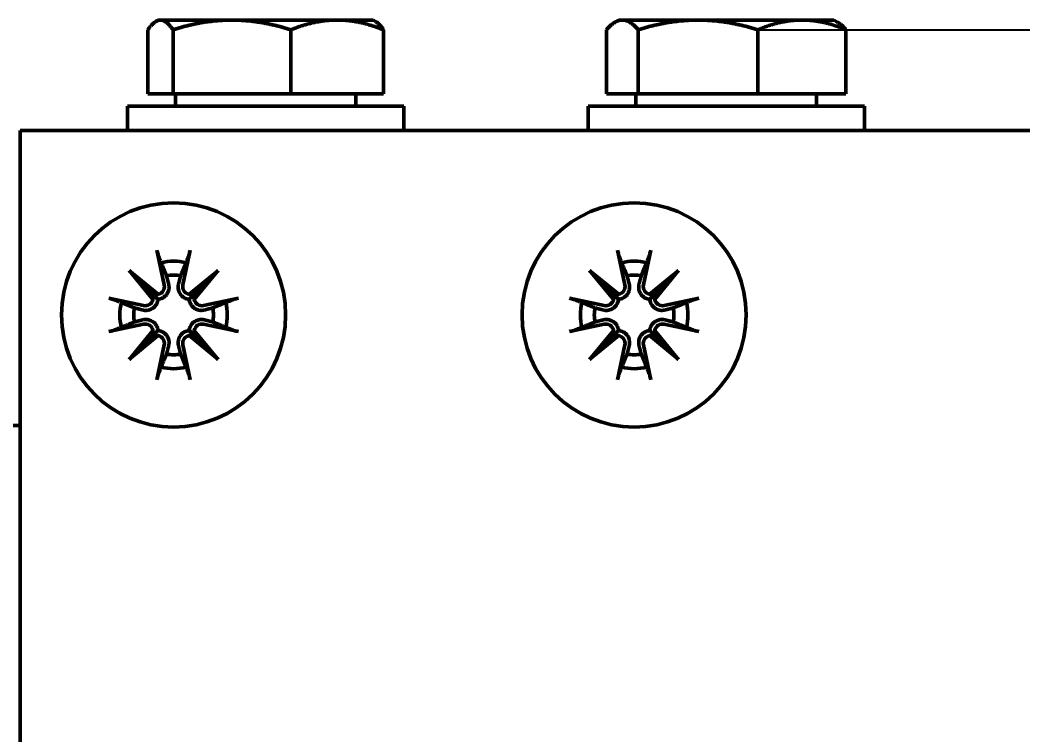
# Model space of a CAD drawing. Header units: millimetres. Extents: x -1492 to 2520, y -1551 to 1782.
# Drawn here: x 483.93 to 516.59, y 1035.84 to 1059.12 of the extents above; entities that cross this region are included whole.
import ezdxf

# ---------------------------------------------------------------- set-up
doc = ezdxf.new("R2010")
doc.units = ezdxf.units.MM
doc.header["$LTSCALE"] = 6
doc.layers.add('Dimension (ISO)', color=7, linetype='Continuous', lineweight=25)
doc.layers.add('Visible (ISO)', color=7, linetype='Continuous', lineweight=50)
doc.styles.add('Note Text (ISO)', font='tahoma.ttf')
doc.dimstyles.new('Default (ISO)', dxfattribs={"dimscale": 6, "dimtxt": 3.5, "dimasz": 2.5, "dimexe": 3.175, "dimexo": 0, "dimgap": 0.762, "dimtad": 1, "dimrnd": 1e-08, "dimzin": 0, "dimtxsty": 'Note Text (ISO)', "dimcen": 0.09, "dimdle": 10, "dimclrd": 256, "dimclre": 256, "dimclrt": 256, "dimazin": 0, "dimtfac": 1.001486, "dimtmove": 0, "dimatfit": 3, "dimfxl": 1, "dimtolj": 1, "dimtzin": 0, "dimlwd": -1, "dimlwe": -1, "dimarcsym": 0})

# ---------------------------------------------------------------- blocks, each defined once
blk = doc.blocks.new('*D16')
at = {"layer": 'Defpoints', "color": 0, "transparency": 16777216}
for p in [(507.958, 1058.807), (549.929, 966.02), (797.647, 966.02)]:
    blk.add_point(p, dxfattribs=at)
at = {"layer": 'Dimension (ISO)', "transparency": 16777216}
for p, q in [((507.958, 1058.807), (816.697, 1058.807)), ((797.647, 1043.807), (797.647, 981.02)), ((549.929, 966.02), (816.697, 966.02))]:
    blk.add_line(p, q, dxfattribs=at)
for points in [[(795.147, 1043.807), (800.147, 1043.807), (797.647, 1058.807)], [(795.147, 981.02), (800.147, 981.02), (797.647, 966.02)]]:
    blk.add_solid(points, dxfattribs=at)
at = {"layer": 'Dimension (ISO)', "transparency": 16777216, "insert": (771.201, 997.936), "char_height": 21, "attachment_point": 1, "rotation": 90, "style": 'Note Text (ISO)'}
blk.add_mtext('\\A1;93', dxfattribs=at)

msp = doc.modelspace()

# ---------------------------------------------------------------- linework, layer by layer
at = {"layer": 'Visible (ISO)'}
for p, q in [((488.429, 1059.12), (488.355, 1059.077)), ((488.501, 1059.12), (488.429, 1059.12)), ((490.828, 1059.12), (488.501, 1059.12)), ((494.256, 1059.12), (490.828, 1059.12)), ((495.429, 1059.12), (494.256, 1059.12)), ((495.429, 1059.12), (495.503, 1059.077)), ((503.429, 1059.12), (503.309, 1059.051)), ((503.544, 1059.12), (503.429, 1059.12)), ((506.009, 1059.12), (503.544, 1059.12)), ((509.393, 1059.12), (506.009, 1059.12)), ((510.429, 1059.12), (509.393, 1059.12)), ((510.429, 1059.12), (510.548, 1059.051)), ((488.092, 1056.72), (488.092, 1058.807)), ((488.91, 1056.72), (488.91, 1058.807)), ((492.747, 1056.72), (492.747, 1058.807)), ((495.765, 1056.72), (495.765, 1058.807)), ((503.03, 1056.72), (503.03, 1058.807)), ((504.059, 1056.72), (504.059, 1058.807)), ((507.958, 1056.72), (507.958, 1058.807)), ((510.828, 1056.72), (510.828, 1058.807)), ((488.91, 1056.72), (488.092, 1056.72)), ((492.747, 1056.72), (488.91, 1056.72)), ((488.989, 1056.72), (488.989, 1056.32)), ((495.765, 1056.72), (492.747, 1056.72)), ((494.869, 1056.72), (494.869, 1056.32)), ((504.059, 1056.72), (503.03, 1056.72)), ((503.989, 1056.72), (503.989, 1056.32)), ((507.958, 1056.72), (504.059, 1056.72)), ((510.828, 1056.72), (507.958, 1056.72)), ((509.869, 1056.72), (509.869, 1056.32)), ((496.429, 1056.32), (487.429, 1056.32)), ((487.429, 1056.32), (487.429, 1055.52)), ((496.429, 1056.32), (496.429, 1055.52)), ((511.429, 1056.32), (502.429, 1056.32)), ((502.429, 1056.32), (502.429, 1055.52)), ((511.429, 1056.32), (511.429, 1055.52)), ((483.929, 1055.52), (549.929, 1055.52)), ((483.929, 966.02), (483.929, 1055.52)), ((488.388, 1051.629), (488.626, 1050.499)), ((489.47, 1051.629), (489.231, 1050.499)), ((503.388, 1051.629), (503.626, 1050.499)), ((504.47, 1051.629), (504.231, 1050.499)), ((487.479, 1050.969), (488.426, 1050.191)), ((487.479, 1050.969), (488.253, 1050.196)), ((488.258, 1050.023), (487.479, 1050.969)), ((489.432, 1050.191), (490.378, 1050.969)), ((490.378, 1050.969), (489.6, 1050.023)), ((490.378, 1050.969), (489.605, 1050.196)), ((502.479, 1050.969), (503.426, 1050.191)), ((502.479, 1050.969), (503.253, 1050.196)), ((503.258, 1050.023), (502.479, 1050.969)), ((504.432, 1050.191), (505.378, 1050.969)), ((505.378, 1050.969), (504.6, 1050.023)), ((505.378, 1050.969), (504.605, 1050.196)), ((488.253, 1050.196), (488.42, 1050.029)), ((489.605, 1050.196), (489.438, 1050.029)), ((503.253, 1050.196), (503.42, 1050.029)), ((504.605, 1050.196), (504.438, 1050.029)), ((486.82, 1050.061), (487.95, 1049.822)), ((491.038, 1050.061), (489.908, 1049.822)), ((501.82, 1050.061), (502.95, 1049.822)), ((506.038, 1050.061), (504.908, 1049.822)), ((486.82, 1048.978), (487.95, 1049.217)), ((491.038, 1048.978), (489.908, 1049.217)), ((501.82, 1048.978), (502.95, 1049.217)), ((506.038, 1048.978), (504.908, 1049.217)), ((487.479, 1048.07), (488.258, 1049.017)), ((488.426, 1048.849), (487.479, 1048.07)), ((487.479, 1048.07), (488.253, 1048.844)), ((488.253, 1048.844), (488.42, 1049.011)), ((490.378, 1048.07), (489.432, 1048.849)), ((489.605, 1048.844), (489.438, 1049.011)), ((489.6, 1049.017), (490.378, 1048.07)), ((490.378, 1048.07), (489.605, 1048.844)), ((502.479, 1048.07), (503.258, 1049.017)), ((503.426, 1048.849), (502.479, 1048.07)), ((502.479, 1048.07), (503.253, 1048.844)), ((503.253, 1048.844), (503.42, 1049.011)), ((505.378, 1048.07), (504.432, 1048.849)), ((504.605, 1048.844), (504.438, 1049.011)), ((504.6, 1049.017), (505.378, 1048.07)), ((505.378, 1048.07), (504.605, 1048.844)), ((488.388, 1047.411), (488.626, 1048.541)), ((489.47, 1047.411), (489.231, 1048.541)), ((503.388, 1047.411), (503.626, 1048.541)), ((504.47, 1047.411), (504.231, 1048.541)), ((346.331, 1045.92), (483.929, 1045.92))]:
    msp.add_line(p, q, dxfattribs=at)
for centre in [(488.929, 1049.52), (503.929, 1049.52)]:
    msp.add_circle(centre, 3.65, dxfattribs=at)
for centre, radius, start, end in [((488.929, 1049.52), 1.75, 76.2916, 103.7084), ((503.929, 1049.52), 1.75, 76.2916, 103.7084), ((488.929, 1049.52), 1.297, 79.7707, 100.2293), ((503.929, 1049.52), 1.297, 79.7707, 100.2293), ((488.372, 1050.445), 0.26, 282.1012, 11.9335), ((489.486, 1050.445), 0.26, 168.0665, 257.8988), ((503.372, 1050.445), 0.26, 282.1012, 11.9335), ((504.486, 1050.445), 0.26, 168.0665, 257.8988), ((488.929, 1049.52), 1.75, 166.2916, 193.7084), ((488.003, 1050.077), 0.26, 258.0665, 347.8988), ((489.854, 1050.077), 0.26, 192.1012, 281.9335), ((488.929, 1049.52), 1.75, 346.2916, 13.7084), ((503.929, 1049.52), 1.75, 166.2916, 193.7084), ((503.003, 1050.077), 0.26, 258.0665, 347.8988), ((504.854, 1050.077), 0.26, 192.1012, 281.9335), ((503.929, 1049.52), 1.75, 346.2916, 13.7084), ((488.929, 1049.52), 1.297, 169.7707, 190.2293), ((488.929, 1049.52), 1.297, 349.7707, 10.2293), ((503.929, 1049.52), 1.297, 169.7707, 190.2293), ((503.929, 1049.52), 1.297, 349.7707, 10.2293), ((488.003, 1048.963), 0.26, 12.1012, 101.9335), ((489.854, 1048.963), 0.26, 78.0665, 167.8988), ((503.003, 1048.963), 0.26, 12.1012, 101.9335), ((504.854, 1048.963), 0.26, 78.0665, 167.8988), ((488.372, 1048.594), 0.26, 348.0665, 77.8988), ((489.486, 1048.594), 0.26, 102.1012, 191.9335), ((503.372, 1048.594), 0.26, 348.0665, 77.8988), ((504.486, 1048.594), 0.26, 102.1012, 191.9335), ((488.929, 1049.52), 1.297, 259.7707, 280.2293), ((503.929, 1049.52), 1.297, 259.7707, 280.2293), ((488.929, 1049.52), 1.75, 256.2916, 283.7084), ((503.929, 1049.52), 1.75, 256.2916, 283.7084)]:
    msp.add_arc(centre, radius, start, end, dxfattribs=at)
for centre, major_axis, start_param, end_param in [((488.348, 1050.417), (0.153, 0.186), 3.427323, 4.166138), ((488.032, 1050.1), (0.186, 0.153), 5.25864, 5.997455), ((489.509, 1050.417), (0.153, -0.186), 5.25864, 5.997455), ((489.826, 1050.1), (0.186, -0.153), 3.427323, 4.166138), ((503.348, 1050.417), (0.153, 0.186), 3.427323, 4.166138), ((503.032, 1050.1), (0.186, 0.153), 5.25864, 5.997455), ((504.509, 1050.417), (0.153, -0.186), 5.25864, 5.997455), ((504.826, 1050.1), (0.186, -0.153), 3.427323, 4.166138), ((488.032, 1048.939), (-0.186, 0.153), 3.427323, 4.166138), ((488.348, 1048.623), (-0.153, 0.186), 5.25864, 5.997455), ((489.509, 1048.623), (-0.153, -0.186), 3.427323, 4.166138), ((489.826, 1048.939), (-0.186, -0.153), 5.25864, 5.997455), ((503.032, 1048.939), (-0.186, 0.153), 3.427323, 4.166138), ((503.348, 1048.623), (-0.153, 0.186), 5.25864, 5.997455), ((504.509, 1048.623), (-0.153, -0.186), 3.427323, 4.166138), ((504.826, 1048.939), (-0.186, -0.153), 5.25864, 5.997455)]:
    msp.add_ellipse(centre, major_axis=major_axis, ratio=0.988452, start_param=start_param, end_param=end_param, dxfattribs=at)
for points, weights in [([(488.501, 1059.12), (488.312, 1059.12), (488.092, 1058.807)], [1, 1.0379548493, 1]), ([(488.91, 1058.807), (488.691, 1059.12), (488.501, 1059.12)], [1, 1.0379548493, 1]), ([(490.828, 1059.12), (489.938, 1059.12), (488.91, 1058.807)], [1, 1.0379548493, 1]), ([(492.747, 1058.807), (491.719, 1059.12), (490.828, 1059.12)], [1, 1.0379548493, 1]), ([(494.256, 1059.12), (493.555, 1059.12), (492.747, 1058.807)], [1, 1.0379548493, 1]), ([(495.765, 1058.807), (494.956, 1059.12), (494.256, 1059.12)], [1, 1.0379548493, 1]), ([(495.503, 1059.077), (495.626, 1059.006), (495.765, 1058.807)], [1.01774751224, 1.02380863258, 1]), ([(503.544, 1059.12), (503.305, 1059.12), (503.03, 1058.807)], [1, 1.0379548493, 1]), ([(504.059, 1058.807), (503.783, 1059.12), (503.544, 1059.12)], [1, 1.0379548493, 1]), ([(506.009, 1059.12), (505.104, 1059.12), (504.059, 1058.807)], [1, 1.0379548493, 1]), ([(507.958, 1058.807), (506.914, 1059.12), (506.009, 1059.12)], [1, 1.0379548493, 1]), ([(509.393, 1059.12), (508.727, 1059.12), (507.958, 1058.807)], [1, 1.0379548493, 1]), ([(510.828, 1058.807), (510.059, 1059.12), (509.393, 1059.12)], [1, 1.0379548493, 1]), ([(510.548, 1059.051), (510.681, 1058.975), (510.828, 1058.807)], [1.01892619809, 1.01996340037, 1]), ([(488.435, 1051.451), (488.468, 1051.369), (488.499, 1051.294)], [1.00292654222, 1.00721437006, 1.00963225371]), ([(489.359, 1051.294), (489.389, 1051.369), (489.422, 1051.451)], [1.00963225371, 1.00721437006, 1.00292654222]), ([(503.435, 1051.451), (503.468, 1051.369), (503.499, 1051.294)], [1.00292654222, 1.00721437006, 1.00963225371]), ([(504.359, 1051.294), (504.389, 1051.369), (504.422, 1051.451)], [1.00963225371, 1.00721437006, 1.00292654222]), ([(488.527, 1051.223), (488.625, 1050.979), (488.699, 1050.796)], [1.0115344029, 1.01671079441, 1]), ([(489.159, 1050.796), (489.232, 1050.979), (489.331, 1051.223)], [1, 1.01671079441, 1.0115344029]), ([(503.527, 1051.223), (503.625, 1050.979), (503.699, 1050.796)], [1.0115344029, 1.01671079441, 1]), ([(504.159, 1050.796), (504.232, 1050.979), (504.331, 1051.223)], [1, 1.01671079441, 1.0115344029]), ([(488.699, 1050.796), (488.737, 1050.647), (488.768, 1050.529)], [1, 1.12336464918, 1.24422028802]), ([(489.09, 1050.529), (489.12, 1050.647), (489.159, 1050.796)], [1.24422028802, 1.12336464918, 1]), ([(503.699, 1050.796), (503.737, 1050.647), (503.768, 1050.529)], [1, 1.12336464918, 1.24422028802]), ([(504.09, 1050.529), (504.12, 1050.647), (504.159, 1050.796)], [1.24422028802, 1.12336464918, 1]), ([(487.155, 1049.95), (487.08, 1049.98), (486.998, 1050.013)], [1.00963225371, 1.00721437006, 1.00292654222]), ([(487.653, 1049.75), (487.47, 1049.823), (487.226, 1049.922)], [1, 1.01671079445, 1.01153440287]), ([(490.632, 1049.922), (490.388, 1049.823), (490.205, 1049.75)], [1.01153440287, 1.01671079445, 1]), ([(490.86, 1050.013), (490.778, 1049.98), (490.703, 1049.95)], [1.00292654222, 1.00721437006, 1.00963225371]), ([(502.155, 1049.95), (502.08, 1049.98), (501.998, 1050.013)], [1.00963225371, 1.00721437006, 1.00292654222]), ([(502.653, 1049.75), (502.47, 1049.823), (502.226, 1049.922)], [1, 1.01671079445, 1.01153440287]), ([(505.632, 1049.922), (505.388, 1049.823), (505.205, 1049.75)], [1.01153440287, 1.01671079445, 1]), ([(505.86, 1050.013), (505.778, 1049.98), (505.703, 1049.95)], [1.00292654222, 1.00721437006, 1.00963225371]), ([(487.92, 1049.681), (487.802, 1049.711), (487.653, 1049.75)], [1.24422028802, 1.12336464918, 1]), ([(490.205, 1049.75), (490.056, 1049.711), (489.938, 1049.681)], [1, 1.12336464918, 1.24422028802]), ([(502.92, 1049.681), (502.802, 1049.711), (502.653, 1049.75)], [1.24422028802, 1.12336464918, 1]), ([(505.205, 1049.75), (505.056, 1049.711), (504.938, 1049.681)], [1, 1.12336464918, 1.24422028802]), ([(487.226, 1049.118), (487.47, 1049.216), (487.653, 1049.29)], [1.01153440286, 1.01671079448, 1]), ([(487.653, 1049.29), (487.802, 1049.328), (487.92, 1049.359)], [1, 1.12336464918, 1.24422028802]), ([(489.938, 1049.359), (490.056, 1049.328), (490.205, 1049.29)], [1.24422028802, 1.12336464918, 1]), ([(490.205, 1049.29), (490.388, 1049.216), (490.632, 1049.118)], [1, 1.01671079448, 1.01153440286]), ([(502.226, 1049.118), (502.47, 1049.216), (502.653, 1049.29)], [1.01153440286, 1.01671079448, 1]), ([(502.653, 1049.29), (502.802, 1049.328), (502.92, 1049.359)], [1, 1.12336464918, 1.24422028802]), ([(504.938, 1049.359), (505.056, 1049.328), (505.205, 1049.29)], [1.24422028802, 1.12336464918, 1]), ([(505.205, 1049.29), (505.388, 1049.216), (505.632, 1049.118)], [1, 1.01671079448, 1.01153440286]), ([(486.998, 1049.026), (487.08, 1049.059), (487.155, 1049.089)], [1.00292654222, 1.00721437006, 1.00963225371]), ([(490.703, 1049.089), (490.778, 1049.059), (490.86, 1049.026)], [1.00963225371, 1.00721437006, 1.00292654222]), ([(501.998, 1049.026), (502.08, 1049.059), (502.155, 1049.089)], [1.00292654222, 1.00721437006, 1.00963225371]), ([(505.703, 1049.089), (505.778, 1049.059), (505.86, 1049.026)], [1.00963225371, 1.00721437006, 1.00292654222]), ([(488.768, 1048.511), (488.737, 1048.393), (488.699, 1048.244)], [1.24422028802, 1.12336464918, 1]), ([(489.159, 1048.244), (489.12, 1048.393), (489.09, 1048.511)], [1, 1.12336464918, 1.24422028802]), ([(503.768, 1048.511), (503.737, 1048.393), (503.699, 1048.244)], [1.24422028802, 1.12336464918, 1]), ([(504.159, 1048.244), (504.12, 1048.393), (504.09, 1048.511)], [1, 1.12336464918, 1.24422028802]), ([(488.699, 1048.244), (488.625, 1048.061), (488.527, 1047.817)], [1, 1.01671079453, 1.01153440283]), ([(489.331, 1047.817), (489.232, 1048.061), (489.159, 1048.244)], [1.01153440283, 1.01671079453, 1]), ([(503.699, 1048.244), (503.625, 1048.061), (503.527, 1047.817)], [1, 1.01671079453, 1.01153440283]), ([(504.331, 1047.817), (504.232, 1048.061), (504.159, 1048.244)], [1.01153440283, 1.01671079453, 1]), ([(488.499, 1047.746), (488.468, 1047.671), (488.435, 1047.589)], [1.00963225372, 1.00721437006, 1.00292654222]), ([(489.422, 1047.589), (489.389, 1047.671), (489.359, 1047.746)], [1.00292654222, 1.00721437006, 1.00963225371]), ([(503.499, 1047.746), (503.468, 1047.671), (503.435, 1047.589)], [1.00963225372, 1.00721437006, 1.00292654222]), ([(504.422, 1047.589), (504.389, 1047.671), (504.359, 1047.746)], [1.00292654222, 1.00721437006, 1.00963225371])]:
    msp.add_rational_spline(points, weights, degree=2, dxfattribs=at)
for points, knots in [([(488.435, 1051.451), (488.432, 1051.46), (488.427, 1051.474), (488.417, 1051.505), (488.411, 1051.529), (488.399, 1051.575), (488.393, 1051.604), (488.388, 1051.629)], [0.07019749, 0.07019749, 0.07019749, 0.07019749, 0.07644591, 0.07644591, 0.08406722, 0.08406722, 0.09169213, 0.09169213, 0.09169213, 0.09169213]), ([(489.47, 1051.629), (489.465, 1051.604), (489.458, 1051.575), (489.447, 1051.529), (489.44, 1051.505), (489.431, 1051.474), (489.426, 1051.46), (489.422, 1051.451)], [0.03061008, 0.03061008, 0.03061008, 0.03061008, 0.03823499, 0.03823499, 0.0458563, 0.0458563, 0.05210472, 0.05210472, 0.05210472, 0.05210472]), ([(503.435, 1051.451), (503.432, 1051.46), (503.427, 1051.474), (503.417, 1051.505), (503.411, 1051.529), (503.399, 1051.575), (503.393, 1051.604), (503.388, 1051.629)], [0.07019749, 0.07019749, 0.07019749, 0.07019749, 0.07644591, 0.07644591, 0.08406722, 0.08406722, 0.09169213, 0.09169213, 0.09169213, 0.09169213]), ([(504.47, 1051.629), (504.465, 1051.604), (504.458, 1051.575), (504.447, 1051.529), (504.44, 1051.505), (504.431, 1051.474), (504.426, 1051.46), (504.422, 1051.451)], [0.03061008, 0.03061008, 0.03061008, 0.03061008, 0.03823499, 0.03823499, 0.0458563, 0.0458563, 0.05210472, 0.05210472, 0.05210472, 0.05210472]), ([(488.768, 1050.529), (488.771, 1050.516), (488.774, 1050.503), (488.782, 1050.452), (488.783, 1050.41), (488.771, 1050.327), (488.758, 1050.286), (488.725, 1050.218), (488.704, 1050.186), (488.652, 1050.128), (488.621, 1050.103), (488.557, 1050.064), (488.521, 1050.049), (488.462, 1050.034), (488.441, 1050.031), (488.42, 1050.029)], [0.15793693, 0.15793693, 0.15793693, 0.15793693, 0.16242986, 0.16242986, 0.17549524, 0.17549524, 0.18856062, 0.18856062, 0.1997376, 0.1997376, 0.21091458, 0.21091458, 0.22209156, 0.22209156, 0.22833277, 0.22833277, 0.22833277, 0.22833277]), ([(489.438, 1050.029), (489.417, 1050.031), (489.396, 1050.034), (489.337, 1050.049), (489.3, 1050.064), (489.236, 1050.103), (489.205, 1050.128), (489.153, 1050.186), (489.132, 1050.218), (489.1, 1050.286), (489.087, 1050.327), (489.075, 1050.41), (489.076, 1050.452), (489.082, 1050.49), (489.084, 1050.503), (489.086, 1050.516), (489.09, 1050.529)], [-0.06590291, -0.06590291, -0.06590291, -0.06590291, -0.0596617, -0.0596617, -0.04848472, -0.04848472, -0.03730774, -0.03730774, -0.02613076, -0.02613076, -0.01306538, -0.01306538, 0, 0, 0, 0.00449293, 0.00449293, 0.00449293, 0.00449293]), ([(503.768, 1050.529), (503.771, 1050.516), (503.774, 1050.503), (503.782, 1050.452), (503.783, 1050.41), (503.771, 1050.327), (503.758, 1050.286), (503.725, 1050.218), (503.704, 1050.186), (503.652, 1050.128), (503.621, 1050.103), (503.557, 1050.064), (503.521, 1050.049), (503.462, 1050.034), (503.441, 1050.031), (503.42, 1050.029)], [0.15793693, 0.15793693, 0.15793693, 0.15793693, 0.16242986, 0.16242986, 0.17549524, 0.17549524, 0.18856062, 0.18856062, 0.1997376, 0.1997376, 0.21091458, 0.21091458, 0.22209156, 0.22209156, 0.22833277, 0.22833277, 0.22833277, 0.22833277]), ([(504.438, 1050.029), (504.417, 1050.031), (504.396, 1050.034), (504.337, 1050.049), (504.3, 1050.064), (504.236, 1050.103), (504.205, 1050.128), (504.153, 1050.186), (504.132, 1050.218), (504.1, 1050.286), (504.087, 1050.327), (504.075, 1050.41), (504.076, 1050.452), (504.082, 1050.49), (504.084, 1050.503), (504.086, 1050.516), (504.09, 1050.529)], [-0.06590291, -0.06590291, -0.06590291, -0.06590291, -0.0596617, -0.0596617, -0.04848472, -0.04848472, -0.03730774, -0.03730774, -0.02613076, -0.02613076, -0.01306538, -0.01306538, 0, 0, 0, 0.00449293, 0.00449293, 0.00449293, 0.00449293]), ([(486.82, 1050.061), (486.845, 1050.056), (486.874, 1050.049), (486.919, 1050.038), (486.944, 1050.031), (486.975, 1050.022), (486.988, 1050.017), (486.998, 1050.013)], [0.03061008, 0.03061008, 0.03061008, 0.03061008, 0.03823499, 0.03823499, 0.0458563, 0.0458563, 0.05210472, 0.05210472, 0.05210472, 0.05210472]), ([(488.42, 1050.029), (488.418, 1050.008), (488.415, 1049.987), (488.4, 1049.928), (488.384, 1049.891), (488.346, 1049.827), (488.321, 1049.796), (488.263, 1049.744), (488.231, 1049.723), (488.163, 1049.691), (488.122, 1049.678), (488.039, 1049.666), (487.997, 1049.667), (487.959, 1049.672), (487.946, 1049.675), (487.933, 1049.677), (487.92, 1049.681)], [-0.06590291, -0.06590291, -0.06590291, -0.06590291, -0.0596617, -0.0596617, -0.04848472, -0.04848472, -0.03730774, -0.03730774, -0.02613076, -0.02613076, -0.01306538, -0.01306538, 0, 0, 0, 0.00449293, 0.00449293, 0.00449293, 0.00449293]), ([(489.938, 1049.681), (489.925, 1049.677), (489.912, 1049.675), (489.861, 1049.667), (489.819, 1049.666), (489.736, 1049.678), (489.695, 1049.691), (489.627, 1049.723), (489.595, 1049.744), (489.537, 1049.796), (489.512, 1049.827), (489.473, 1049.891), (489.458, 1049.928), (489.443, 1049.987), (489.44, 1050.008), (489.438, 1050.029)], [0.15793693, 0.15793693, 0.15793693, 0.15793693, 0.16242986, 0.16242986, 0.17549524, 0.17549524, 0.18856062, 0.18856062, 0.1997376, 0.1997376, 0.21091458, 0.21091458, 0.22209156, 0.22209156, 0.22833277, 0.22833277, 0.22833277, 0.22833277]), ([(490.86, 1050.013), (490.869, 1050.017), (490.883, 1050.022), (490.914, 1050.031), (490.938, 1050.038), (490.984, 1050.049), (491.013, 1050.056), (491.038, 1050.061)], [0.07019749, 0.07019749, 0.07019749, 0.07019749, 0.07644591, 0.07644591, 0.08406722, 0.08406722, 0.09169213, 0.09169213, 0.09169213, 0.09169213]), ([(501.82, 1050.061), (501.845, 1050.056), (501.874, 1050.049), (501.919, 1050.038), (501.944, 1050.031), (501.975, 1050.022), (501.988, 1050.017), (501.998, 1050.013)], [0.03061008, 0.03061008, 0.03061008, 0.03061008, 0.03823499, 0.03823499, 0.0458563, 0.0458563, 0.05210472, 0.05210472, 0.05210472, 0.05210472]), ([(503.42, 1050.029), (503.418, 1050.008), (503.415, 1049.987), (503.4, 1049.928), (503.384, 1049.891), (503.346, 1049.827), (503.321, 1049.796), (503.263, 1049.744), (503.231, 1049.723), (503.163, 1049.691), (503.122, 1049.678), (503.039, 1049.666), (502.997, 1049.667), (502.959, 1049.672), (502.946, 1049.675), (502.933, 1049.677), (502.92, 1049.681)], [-0.06590291, -0.06590291, -0.06590291, -0.06590291, -0.0596617, -0.0596617, -0.04848472, -0.04848472, -0.03730774, -0.03730774, -0.02613076, -0.02613076, -0.01306538, -0.01306538, 0, 0, 0, 0.00449293, 0.00449293, 0.00449293, 0.00449293]), ([(504.938, 1049.681), (504.925, 1049.677), (504.912, 1049.675), (504.861, 1049.667), (504.819, 1049.666), (504.736, 1049.678), (504.695, 1049.691), (504.627, 1049.723), (504.595, 1049.744), (504.537, 1049.796), (504.512, 1049.827), (504.473, 1049.891), (504.458, 1049.928), (504.443, 1049.987), (504.44, 1050.008), (504.438, 1050.029)], [0.15793693, 0.15793693, 0.15793693, 0.15793693, 0.16242986, 0.16242986, 0.17549524, 0.17549524, 0.18856062, 0.18856062, 0.1997376, 0.1997376, 0.21091458, 0.21091458, 0.22209156, 0.22209156, 0.22833277, 0.22833277, 0.22833277, 0.22833277]), ([(505.86, 1050.013), (505.869, 1050.017), (505.883, 1050.022), (505.914, 1050.031), (505.938, 1050.038), (505.984, 1050.049), (506.013, 1050.056), (506.038, 1050.061)], [0.07019749, 0.07019749, 0.07019749, 0.07019749, 0.07644591, 0.07644591, 0.08406722, 0.08406722, 0.09169213, 0.09169213, 0.09169213, 0.09169213]), ([(487.92, 1049.359), (487.933, 1049.362), (487.946, 1049.365), (487.997, 1049.373), (488.039, 1049.374), (488.122, 1049.362), (488.163, 1049.349), (488.231, 1049.316), (488.263, 1049.295), (488.321, 1049.243), (488.346, 1049.212), (488.384, 1049.148), (488.4, 1049.111), (488.415, 1049.053), (488.418, 1049.032), (488.42, 1049.011)], [0.15793693, 0.15793693, 0.15793693, 0.15793693, 0.16242986, 0.16242986, 0.17549524, 0.17549524, 0.18856062, 0.18856062, 0.1997376, 0.1997376, 0.21091458, 0.21091458, 0.22209156, 0.22209156, 0.22833277, 0.22833277, 0.22833277, 0.22833277]), ([(489.438, 1049.011), (489.44, 1049.032), (489.443, 1049.053), (489.458, 1049.111), (489.473, 1049.148), (489.512, 1049.212), (489.537, 1049.243), (489.595, 1049.295), (489.627, 1049.316), (489.695, 1049.349), (489.736, 1049.362), (489.819, 1049.374), (489.861, 1049.373), (489.899, 1049.367), (489.912, 1049.365), (489.925, 1049.362), (489.938, 1049.359)], [-0.06590291, -0.06590291, -0.06590291, -0.06590291, -0.0596617, -0.0596617, -0.04848472, -0.04848472, -0.03730774, -0.03730774, -0.02613076, -0.02613076, -0.01306538, -0.01306538, 0, 0, 0, 0.00449293, 0.00449293, 0.00449293, 0.00449293]), ([(502.92, 1049.359), (502.933, 1049.362), (502.946, 1049.365), (502.997, 1049.373), (503.039, 1049.374), (503.122, 1049.362), (503.163, 1049.349), (503.231, 1049.316), (503.263, 1049.295), (503.321, 1049.243), (503.346, 1049.212), (503.384, 1049.148), (503.4, 1049.111), (503.415, 1049.053), (503.418, 1049.032), (503.42, 1049.011)], [0.15793693, 0.15793693, 0.15793693, 0.15793693, 0.16242986, 0.16242986, 0.17549524, 0.17549524, 0.18856062, 0.18856062, 0.1997376, 0.1997376, 0.21091458, 0.21091458, 0.22209156, 0.22209156, 0.22833277, 0.22833277, 0.22833277, 0.22833277]), ([(504.438, 1049.011), (504.44, 1049.032), (504.443, 1049.053), (504.458, 1049.111), (504.473, 1049.148), (504.512, 1049.212), (504.537, 1049.243), (504.595, 1049.295), (504.627, 1049.316), (504.695, 1049.349), (504.736, 1049.362), (504.819, 1049.374), (504.861, 1049.373), (504.899, 1049.367), (504.912, 1049.365), (504.925, 1049.362), (504.938, 1049.359)], [-0.06590291, -0.06590291, -0.06590291, -0.06590291, -0.0596617, -0.0596617, -0.04848472, -0.04848472, -0.03730774, -0.03730774, -0.02613076, -0.02613076, -0.01306538, -0.01306538, 0, 0, 0, 0.00449293, 0.00449293, 0.00449293, 0.00449293]), ([(486.998, 1049.026), (486.988, 1049.023), (486.975, 1049.018), (486.944, 1049.008), (486.919, 1049.002), (486.874, 1048.99), (486.845, 1048.984), (486.82, 1048.978)], [0.07019749, 0.07019749, 0.07019749, 0.07019749, 0.07644591, 0.07644591, 0.08406722, 0.08406722, 0.09169213, 0.09169213, 0.09169213, 0.09169213]), ([(488.42, 1049.011), (488.441, 1049.009), (488.462, 1049.006), (488.521, 1048.991), (488.557, 1048.975), (488.621, 1048.937), (488.652, 1048.911), (488.704, 1048.854), (488.725, 1048.822), (488.758, 1048.754), (488.771, 1048.713), (488.783, 1048.63), (488.782, 1048.588), (488.776, 1048.55), (488.774, 1048.537), (488.771, 1048.524), (488.768, 1048.511)], [-0.06590291, -0.06590291, -0.06590291, -0.06590291, -0.0596617, -0.0596617, -0.04848472, -0.04848472, -0.03730774, -0.03730774, -0.02613076, -0.02613076, -0.01306538, -0.01306538, 0, 0, 0, 0.00449293, 0.00449293, 0.00449293, 0.00449293]), ([(489.09, 1048.511), (489.086, 1048.524), (489.084, 1048.537), (489.076, 1048.588), (489.075, 1048.63), (489.087, 1048.713), (489.1, 1048.754), (489.132, 1048.822), (489.153, 1048.854), (489.205, 1048.911), (489.236, 1048.937), (489.3, 1048.975), (489.337, 1048.991), (489.396, 1049.006), (489.417, 1049.009), (489.438, 1049.011)], [0.15793693, 0.15793693, 0.15793693, 0.15793693, 0.16242986, 0.16242986, 0.17549524, 0.17549524, 0.18856062, 0.18856062, 0.1997376, 0.1997376, 0.21091458, 0.21091458, 0.22209156, 0.22209156, 0.22833277, 0.22833277, 0.22833277, 0.22833277]), ([(491.038, 1048.978), (491.013, 1048.984), (490.984, 1048.99), (490.938, 1049.002), (490.914, 1049.008), (490.883, 1049.018), (490.869, 1049.023), (490.86, 1049.026)], [0.03061008, 0.03061008, 0.03061008, 0.03061008, 0.03823499, 0.03823499, 0.0458563, 0.0458563, 0.05210472, 0.05210472, 0.05210472, 0.05210472]), ([(501.998, 1049.026), (501.988, 1049.023), (501.975, 1049.018), (501.944, 1049.008), (501.919, 1049.002), (501.874, 1048.99), (501.845, 1048.984), (501.82, 1048.978)], [0.07019749, 0.07019749, 0.07019749, 0.07019749, 0.07644591, 0.07644591, 0.08406722, 0.08406722, 0.09169213, 0.09169213, 0.09169213, 0.09169213]), ([(503.42, 1049.011), (503.441, 1049.009), (503.462, 1049.006), (503.521, 1048.991), (503.557, 1048.975), (503.621, 1048.937), (503.652, 1048.911), (503.704, 1048.854), (503.725, 1048.822), (503.758, 1048.754), (503.771, 1048.713), (503.783, 1048.63), (503.782, 1048.588), (503.776, 1048.55), (503.774, 1048.537), (503.771, 1048.524), (503.768, 1048.511)], [-0.06590291, -0.06590291, -0.06590291, -0.06590291, -0.0596617, -0.0596617, -0.04848472, -0.04848472, -0.03730774, -0.03730774, -0.02613076, -0.02613076, -0.01306538, -0.01306538, 0, 0, 0, 0.00449293, 0.00449293, 0.00449293, 0.00449293]), ([(504.09, 1048.511), (504.086, 1048.524), (504.084, 1048.537), (504.076, 1048.588), (504.075, 1048.63), (504.087, 1048.713), (504.1, 1048.754), (504.132, 1048.822), (504.153, 1048.854), (504.205, 1048.911), (504.236, 1048.937), (504.3, 1048.975), (504.337, 1048.991), (504.396, 1049.006), (504.417, 1049.009), (504.438, 1049.011)], [0.15793693, 0.15793693, 0.15793693, 0.15793693, 0.16242986, 0.16242986, 0.17549524, 0.17549524, 0.18856062, 0.18856062, 0.1997376, 0.1997376, 0.21091458, 0.21091458, 0.22209156, 0.22209156, 0.22833277, 0.22833277, 0.22833277, 0.22833277]), ([(506.038, 1048.978), (506.013, 1048.984), (505.984, 1048.99), (505.938, 1049.002), (505.914, 1049.008), (505.883, 1049.018), (505.869, 1049.023), (505.86, 1049.026)], [0.03061008, 0.03061008, 0.03061008, 0.03061008, 0.03823499, 0.03823499, 0.0458563, 0.0458563, 0.05210472, 0.05210472, 0.05210472, 0.05210472]), ([(488.388, 1047.411), (488.393, 1047.436), (488.399, 1047.465), (488.411, 1047.51), (488.417, 1047.535), (488.427, 1047.566), (488.432, 1047.579), (488.435, 1047.589)], [0.03061008, 0.03061008, 0.03061008, 0.03061008, 0.03823499, 0.03823499, 0.0458563, 0.0458563, 0.05210472, 0.05210472, 0.05210472, 0.05210472]), ([(489.422, 1047.589), (489.426, 1047.579), (489.431, 1047.566), (489.44, 1047.535), (489.447, 1047.51), (489.458, 1047.465), (489.465, 1047.436), (489.47, 1047.411)], [0.07019749, 0.07019749, 0.07019749, 0.07019749, 0.07644591, 0.07644591, 0.08406722, 0.08406722, 0.09169213, 0.09169213, 0.09169213, 0.09169213]), ([(503.388, 1047.411), (503.393, 1047.436), (503.399, 1047.465), (503.411, 1047.51), (503.417, 1047.535), (503.427, 1047.566), (503.432, 1047.579), (503.435, 1047.589)], [0.03061008, 0.03061008, 0.03061008, 0.03061008, 0.03823499, 0.03823499, 0.0458563, 0.0458563, 0.05210472, 0.05210472, 0.05210472, 0.05210472]), ([(504.422, 1047.589), (504.426, 1047.579), (504.431, 1047.566), (504.44, 1047.535), (504.447, 1047.51), (504.458, 1047.465), (504.465, 1047.436), (504.47, 1047.411)], [0.07019749, 0.07019749, 0.07019749, 0.07019749, 0.07644591, 0.07644591, 0.08406722, 0.08406722, 0.09169213, 0.09169213, 0.09169213, 0.09169213])]:
    msp.add_open_spline(points, degree=3, knots=knots, dxfattribs=at)

# ---------------------------------------------------------------- dimensions: what is measured, and where the dimension line sits
at = {"layer": 'Dimension (ISO)'}
dim = msp.add_linear_dim(base=(797.647, 966.02), p1=(507.958, 1058.807), p2=(549.929, 966.02), angle=90, dimstyle='Default (ISO)', override={"dimgap": 0.762, "dimdec": 0, "dimtol": 0, "dimlim": 0, "dimtp": 0, "dimtm": 0, "dimtdec": 2, "dimtofl": 0, "dimatfit": 1}, dxfattribs=at)
dim.commit()
dim.dimension.update_dxf_attribs({"geometry": '*D16', "text_midpoint": (797.647, 1012.414), "dimtype": 160})

doc.saveas('drawing.dxf')
